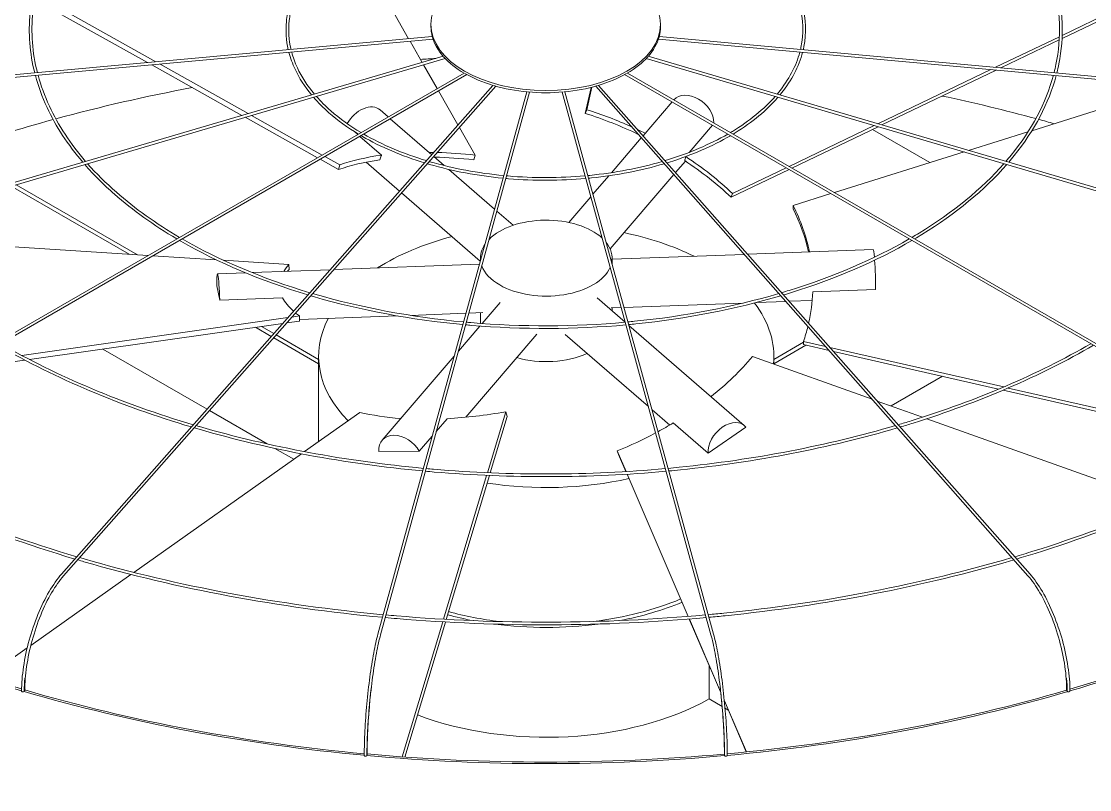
# Model space of a CAD drawing. Header units: millimetres. Extents: x -312439 to 477422, y -331570 to 212570.
# Drawn here: x 364267 to 365240, y 104824 to 105523 of the extents above; entities that cross this region are included whole.
import ezdxf

# ---------------------------------------------------------------- set-up
doc = ezdxf.new("R2010")
doc.units = ezdxf.units.MM

msp = doc.modelspace()

# ---------------------------------------------------------------- linework, layer by layer
at = {"color": 3, "linetype": 'Continuous', "lineweight": 0, "extrusion": (-1.11022e-16, 0.816497, 0.57735)}
for p, q in [((365347.589, 105571.281), (365214.431, 105507.373)), ((365214.549, 105510.223), (365340.399, 105570.623)), ((364280.293, 105547.511), (364389.765, 105486.154)), ((364382.127, 105485.455), (364279.421, 105543.02)), ((364619.726, 105507.182), (364607.411, 105528.679)), ((364640.07, 105518.32), (364640.07, 105520.32)), ((364849.055, 105518.32), (364849.055, 105520.32)), ((363787.626, 105431.092), (364641.283, 105509.153)), ((365701.499, 105431.092), (364847.841, 105509.153)), ((365153.989, 105481.158), (365212.054, 105509.026)), ((363787.849, 105428.653), (364642.007, 105506.76)), ((364632.111, 105485.564), (364621.065, 105504.845)), ((364847.118, 105506.76), (365701.276, 105428.653)), ((365211.911, 105506.164), (365158.878, 105480.711)), ((363881.052, 105264.621), (364651.233, 105491.189)), ((364653.071, 105489.177), (363881.743, 105262.272)), ((365607.381, 105262.272), (364836.054, 105489.177)), ((365608.073, 105264.621), (364837.892, 105491.189)), ((364468.045, 105437.3), (364385.9, 105483.34)), ((364393.538, 105484.039), (364473.871, 105439.014)), ((364645.76, 105461.738), (364633.363, 105483.379)), ((364058.939, 105122.937), (364670.276, 105475.893)), ((364672.753, 105474.494), (364060.164, 105120.816)), ((364816.372, 105474.494), (365428.961, 105120.816)), ((365430.186, 105122.937), (364818.848, 105475.893)), ((365046.825, 105429.726), (365149.685, 105479.092)), ((365154.573, 105478.645), (365050.434, 105428.665)), ((364696.496, 105464.753), (364303.84, 105019.83)), ((364305.676, 105018.209), (364699.099, 105464.001)), ((364780.576, 105439.16), (364785.96, 105462.928)), ((364786.547, 105463.075), (364781.907, 105442.592)), ((365183.448, 105018.209), (364790.026, 105464.001)), ((365185.285, 105019.83), (364792.629, 105464.753)), ((365316.011, 105463.883), (365187.029, 105423.476)), ((364591.835, 104965.268), (364727.233, 105458.827)), ((364729.712, 105458.604), (364594.197, 104964.62)), ((364664.683, 105428.707), (364646.978, 105459.613)), ((364894.928, 104964.62), (364759.413, 105458.604)), ((364761.892, 105458.827), (364897.29, 104965.268)), ((364593.71, 105442.428), (364601.149, 105435.982)), ((364780.576, 105439.16), (364781.907, 105442.592)), ((364859.468, 105449.613), (364833.121, 105418.871)), ((364536.741, 105398.796), (364471.032, 105435.625)), ((364476.858, 105437.339), (364541.118, 105401.323)), ((364603.107, 105434.284), (364640.788, 105401.631)), ((364570.512, 105422.576), (364573.477, 105420.006)), ((364680.408, 105401.259), (364665.969, 105426.462)), ((364896.261, 105428.37), (364875.136, 105403.722)), ((364966, 105390.935), (365043.527, 105428.143)), ((365047.136, 105427.082), (364968.642, 105389.41)), ((365094.264, 105394.416), (365041.975, 105424.605)), ((365183.424, 105422.347), (365129.42, 105405.429)), ((364575.436, 105418.308), (364595.165, 105401.211)), ((364831.512, 105416.993), (364804.308, 105385.251)), ((365125.216, 105404.112), (365007.208, 105367.144)), ((364555.978, 105388.014), (364539.227, 105397.403)), ((364543.603, 105399.93), (364557.214, 105392.301)), ((364555.978, 105388.014), (364557.214, 105392.301)), ((364581.125, 105394.827), (364611.53, 105368.478)), ((364642.64, 105400.026), (364652.22, 105391.724)), ((364679.172, 105396.972), (364680.408, 105401.259)), ((364871.601, 105395.825), (364862.664, 105385.396)), ((364656.242, 105388.239), (364697.953, 105352.093)), ((364801.876, 105382.414), (364787.467, 105365.601)), ((364861.054, 105383.518), (364803.087, 105315.882)), ((364965.967, 105388.126), (364913.254, 105362.827)), ((364914.584, 105366.259), (364963.325, 105389.651)), ((364257.916, 105372.932), (364365.264, 105310.955)), ((364373.053, 105310.458), (364262.506, 105374.282)), ((364613.381, 105366.874), (364684.985, 105304.823)), ((364785.542, 105363.356), (364765.486, 105339.954)), ((364913.254, 105362.827), (364914.584, 105366.259)), ((365004.032, 105366.149), (364969.689, 105355.39)), ((364969.594, 105352.433), (364969.689, 105355.39)), ((364700.005, 105350.315), (364714.941, 105337.371)), ((364382.672, 105309.844), (364124.668, 105326.301)), ((365042.53, 105315.224), (364928.328, 105310.991)), ((364444.707, 105305.888), (364387.084, 105309.563)), ((364510.819, 105301.671), (364451.35, 105305.464)), ((364685.1, 105307.459), (364685.1, 105305.242)), ((364925.165, 105310.874), (364804.891, 105306.416)), ((364804.891, 105307.459), (364804.891, 105302.085)), ((364477.252, 105294.272), (364548.368, 105296.908)), ((364510.914, 105297.004), (364510.819, 105301.671)), ((364551.746, 105297.033), (364684.195, 105301.942)), ((364445.823, 105293.108), (364471.3, 105294.052)), ((364447.863, 105269.179), (364445.231, 105282.186)), ((364987.532, 105276.796), (365044.76, 105278.917)), ((364505.091, 105271.3), (364447.863, 105269.179)), ((364686.633, 105247.949), (364702.978, 105267.02)), ((364816.794, 105249.108), (364791.251, 105271.243)), ((364924.345, 105266.598), (364815.73, 105262.572)), ((364962.976, 105268.03), (364936.249, 105267.039)), ((364987.055, 105268.922), (364966.139, 105268.147)), ((364621.521, 105255.374), (364671.932, 105257.242)), ((364674.498, 105257.338), (364687.419, 105257.816)), ((364685.1, 105257.73), (364685.1, 105248.06)), ((364813.216, 105262.479), (364804.21, 105262.145)), ((364804.891, 105262.17), (364804.891, 105259.423)), ((364267.672, 105218.894), (364509.912, 105253.332)), ((364505.188, 105247.98), (364274.659, 105215.206)), ((364520.397, 105250.142), (364508.924, 105248.511)), ((364513.647, 105253.864), (364520.302, 105254.81)), ((364520.397, 105250.142), (364520.302, 105254.81)), ((364520.367, 105251.625), (364609.262, 105254.92)), ((364925.237, 105155.133), (364820.244, 105246.117)), ((364480.435, 105244.461), (364494.775, 105236.181)), ((364497.114, 105238.831), (364485.994, 105245.251)), ((364537.822, 105215.329), (364499.278, 105237.582)), ((364664.997, 105222.704), (364684.652, 105245.637)), ((364671.709, 105162.59), (364736.551, 105238.247)), ((364837.968, 105172.251), (364762.295, 105237.828)), ((364496.94, 105234.932), (364537.822, 105211.329)), ((364979.148, 105230.905), (364952.169, 105215.329)), ((364952.169, 105211.329), (364981.374, 105228.19)), ((364979.077, 105228.713), (364979.172, 105231.67)), ((365002.356, 105223.407), (364979.077, 105228.713)), ((364979.172, 105231.67), (364999.066, 105227.135)), ((364436.312, 105169.935), (364341.453, 105224.702)), ((364537.822, 105140.46), (364537.822, 105218.222)), ((364595.62, 105141.754), (364661.262, 105218.345)), ((365041.483, 105179.071), (364932.777, 105217.898)), ((364952.169, 105210.972), (364952.169, 105218.222)), ((365003.156, 105226.203), (365161.324, 105190.148)), ((365156.746, 105188.213), (365006.446, 105222.475)), ((364270.506, 105214.616), (364206.99, 105205.586)), ((365105.55, 105199.883), (365058.794, 105172.889)), ((365165.383, 105189.223), (365405.139, 105134.569)), ((365402.405, 105132.214), (365160.839, 105187.28)), ((364491.085, 105138.312), (364438.476, 105168.686)), ((364857.356, 105155.45), (364841.3, 105169.364)), ((365087.505, 105162.634), (365046.254, 105177.367)), ((364575.406, 105167.082), (364524.914, 105131.316)), ((364644.969, 105149.694), (364654.921, 105161.307)), ((364691.446, 105112.122), (364708.084, 105167.608)), ((364709.414, 105163.416), (364694, 105112.013)), ((364709.414, 105163.416), (364708.084, 105167.608)), ((365306.515, 105084.41), (365091.28, 105161.286)), ((364860.631, 105157.406), (364892.427, 105129.852)), ((364892.427, 105129.852), (364926.621, 105153.672)), ((364629.489, 105131.632), (364641.233, 105145.335)), ((364522.142, 105129.353), (364369.68, 105021.36)), ((364515.164, 105124.41), (364498.1, 105134.262)), ((364592.662, 105131.486), (364629.489, 105131.632)), ((364809.583, 105132.082), (364817.704, 105113.166)), ((364810.819, 105128.745), (364809.583, 105132.082)), ((364817.511, 105113.155), (364810.819, 105128.745)), ((364874.117, 104981.299), (364818.538, 105110.763)), ((364818.73, 105110.775), (364874.307, 104981.314)), ((364651.46, 104978.776), (364690.72, 105109.702)), ((364693.274, 105109.592), (364654.004, 104978.631)), ((364367.053, 105019.499), (364275.932, 104954.954)), ((364613.881, 104853.454), (364650.737, 104976.364)), ((364653.281, 104976.219), (364616.413, 104853.271)), ((364903.812, 104912.126), (364875.136, 104978.924)), ((364875.327, 104978.94), (364903.745, 104912.742)), ((364272.607, 104952.599), (364234.369, 104925.514)), ((364893.211, 104936.82), (364893.211, 104906.144)), ((364905.067, 104899.3), (364893.211, 104906.144)), ((364907.062, 104905.015), (364927.276, 104857.93)), ((364927.087, 104857.911), (364907.12, 104904.421)), ((364910.72, 104896.036), (364907.728, 104897.763))]:
    msp.add_line(p, q, dxfattribs=at)
at = {"color": 3, "linetype": 'Continuous', "lineweight": 0}
msp.add_ellipse((364744.562, 105520.32), major_axis=(-104.492, 0), ratio=0.5773503, dxfattribs=at)
for centre, major_axis, ratio, start_param, end_param in [((364744.562, 105518.32), (-104.492, 0), 0.5773503, 0, 0.1535113), ((364744.562, 105518.32), (-104.492, 0), 0.5773503, 2.9880814, 3.1415927), ((364744.562, 105518.32), (-104.492, 0), 0.5773503, 0.160648, 0.4676706), ((364744.562, 105518.32), (-104.492, 0), 0.5773503, 2.6739221, 2.9809447), ((364744.995, 104887.896), (1046.319, 0), 0.5773503, 1.6670414, 1.6804349), ((364744.562, 105518.32), (-104.492, 0), 0.5773503, 0.4748072, 0.7818298), ((364744.562, 105518.32), (-104.492, 0), 0.5773503, 2.3597628, 2.6667854), ((364744.562, 105518.32), (-104.492, 0), 0.5773503, 0.7889665, 1.0959891), ((364744.562, 105518.32), (-104.492, 0), 0.5773503, 2.0456036, 2.3526262), ((364744.995, 104887.896), (1046.319, 0), 0.5773503, 1.8837836, 2.011527), ((364744.562, 105518.32), (-104.492, 0), 0.5773503, 1.1031258, 1.4101484), ((364744.562, 105518.32), (-104.492, 0), 0.5773503, 1.7314443, 2.0384669), ((364744.562, 105518.32), (-104.492, 0), 0.5773503, 1.417285, 1.7243076), ((364877.585, 105436.779), (-16.786, 14.386), 0.7318082, 3.6699438, 6.2554711), ((364744.995, 104887.896), (1046.319, 0), 0.5773503, 1.130862, 1.2191783), ((364579.232, 105425.721), (-14.478, -16.707), 0.6795002, 3.1415927, 5.0286029), ((364746.326, 105285.505), (226.18, -87.683), 0.6599286, 1.4881613, 1.6682566), ((364744.995, 104887.896), (1046.319, 0), 0.5773503, 2.0140949, 2.1104695), ((364744.995, 105282.073), (-226.18, 87.683), 0.6599286, 4.5960203, 4.8098493), ((364744.995, 104887.896), (1046.319, 0), 0.5773503, 1.1131529, 1.1282951), ((364746.326, 105285.505), (226.18, -87.683), 0.6599286, 1.4313751, 1.4630503), ((364746.231, 105286.36), (233.097, -67.167), 0.4130381, 2.1464748, 2.1667574), ((364746.231, 105286.36), (233.097, -67.167), 0.4130381, 1.9734725, 2.1313259), ((364744.995, 105282.073), (-233.097, 67.167), 0.4130381, 5.5322338, 5.7668797), ((364746.231, 105286.36), (233.097, -67.167), 0.4130381, 2.3883661, 2.625287), ((364744.995, 105282.073), (-233.097, 67.167), 0.4130381, 5.1150651, 5.2783752), ((364744.995, 105282.073), (-226.18, 87.683), 0.6599286, 4.1580347, 4.3926806), ((364746.326, 105285.505), (226.18, -87.683), 0.6599286, 1.0164421, 1.2530373), ((364745.091, 105285.03), (242.456, -7.798), 0.7970998, 0.1858303, 0.4126405), ((364744.995, 105282.073), (242.456, -7.798), 0.7970998, 0.2011592, 0.4126405), ((364744.995, 105307.459), (-59.895, 0), 0.5773503, 3.6975642, 5.7657541), ((364744.995, 105218.222), (-207.174, 0), 0.5773503, 5.1390255, 5.5473764), ((364744.995, 105218.222), (-207.174, 0), 0.5773503, 4.0056173, 4.3639083), ((364744.995, 105307.459), (-59.895, 0), 0.5773503, 5.9143237, 6.3378876), ((364744.995, 105307.459), (-59.895, 0), 0.5773503, 3.0271992, 3.5701453), ((365043.349, 105293.131), (-0.819, 22.092), 0.052308, 5.4628496, 6.2831853), ((365043.349, 105293.131), (-0.819, 22.092), 0.052308, 4.0115521, 5.3108302), ((364446.642, 105271.015), (-0.819, 22.092), 0.052308, 4.627231, 7.3219197), ((364744.9, 105286.74), (-242.531, -4.942), 0.3033188, 6.0121998, 6.0991403), ((364744.995, 105282.073), (-242.531, -4.942), 0.3033188, 6.0121998, 6.0333648), ((364744.995, 105307.459), (-59.895, 0), 0.5773503, 0.203272, 0.7853982), ((364744.995, 105307.459), (-59.895, 0), 0.5773503, 0.7853982, 2.8997804), ((364745.091, 105285.03), (242.456, -7.798), 0.7970998, 6.1314577, 6.2809322), ((364744.9, 105286.74), (-242.531, -4.942), 0.3033188, 0.1439081, 0.3176772), ((364744.995, 105218.222), (-207.174, 0), 0.5773503, 3.0820412, 3.5578377), ((364744.9, 105286.74), (-242.531, -4.942), 0.3033188, 0.3410328, 0.380829), ((364744.995, 105218.222), (-207.174, 0), 0.5773503, 5.9916984, 6.7971365), ((364745.091, 105285.03), (242.456, -7.798), 0.7970998, 6.0440113, 6.1160423), ((364744.995, 105247.837), (-59.895, 0), 0.5773503, 1.1079301, 2.2384698), ((364743.76, 105285.41), (-227.492, -84.221), 0.6873805, 2.0215883, 2.2576377), ((364743.665, 105286.265), (-231.216, -73.381), 0.44049, 0.6270831, 0.8355619), ((364743.665, 105286.265), (-231.216, -73.381), 0.44049, 1.0419768, 1.2788977), ((364910.759, 105138.425), (14.478, 16.707), 0.6795002, 6.1494963, 8.844185), ((364743.76, 105285.41), (-227.492, -84.221), 0.6873805, 1.7758456, 1.8427441), ((364612.406, 105127.367), (16.786, -14.386), 0.7318082, 1.0914656, 3.7861543), ((364743.76, 105285.41), (-227.492, -84.221), 0.6873805, 1.6058232, 1.7653772), ((364744.995, 105218.222), (-207.174, 0), 0.5773503, 1.308179, 1.9425337), ((364744.995, 105452.785), (-1048.768, 0), 0.5773503, 0.786566, 1.0980809), ((364744.995, 105452.785), (-1046.319, 0), 0.5773503, 0.7858784, 1.0968994), ((364744.995, 105452.785), (-1046.319, 0), 0.5773503, 2.0437673, 2.3546001), ((364744.995, 105452.785), (-1048.768, 0), 0.5773503, 2.042585, 2.3545985), ((364744.995, 105093.717), (-207.174, 0), 0.5773503, 1.7781666, 2.202298), ((364744.995, 105093.717), (-212.072, 0), 0.5773503, 1.8906368, 2.1928598), ((364744.995, 105093.717), (-207.174, 0), 0.5773503, 1.1273967, 1.3646095), ((364744.995, 105093.717), (-212.072, 0), 0.5773503, 1.1338333, 1.2521394), ((364744.995, 105093.717), (-212.072, 0), 0.5773503, 1.3476903, 1.7950904), ((364268.71, 104913.34), (-1.225, 0), 0.5773503, 0, 3.1415927), ((364744.995, 105452.785), (-1048.768, 0), 0.5773503, 1.1005445, 1.4122086), ((364269.266, 104913.97), (-1.225, -0.011), 0.5885883, 2.6652649, 3.1415927), ((364744.995, 105452.785), (-1046.319, 0), 0.5773503, 1.1001053, 1.4118373), ((364744.995, 104993.717), (-212.072, 0), 0.5773503, 0.9859412, 2.344644), ((364744.995, 105452.785), (-1046.319, 0), 0.5773503, 1.7289175, 2.0405571), ((364744.995, 105452.785), (-1048.768, 0), 0.5773503, 1.7285463, 2.0403835), ((365219.859, 104913.97), (-1.225, 0.011), 0.5885883, 0, 0.4763277), ((365220.415, 104913.34), (-1.225, 0), 0.5773503, 0, 3.1415927), ((364744.995, 104889.896), (-1048.768, 0), 0.5773503, 0, 1.8377907), ((364580.595, 104854.832), (-1.225, 0), 0.5773503, 0, 3.1415927), ((364744.995, 105452.785), (-1048.768, 0), 0.5773503, 1.414536, 1.7262606), ((364580.786, 104855.531), (-1.225, -0.004), 0.5898153, 2.9827557, 3.1415927), ((364744.995, 105452.785), (-1046.319, 0), 0.5773503, 1.4143889, 1.7263657), ((364908.339, 104855.531), (-1.225, 0.004), 0.5898153, 0, 0.1588369), ((364908.53, 104854.832), (-1.225, 0), 0.5773503, 0, 3.1415927)]:
    msp.add_ellipse(centre, major_axis=major_axis, ratio=ratio, start_param=start_param, end_param=end_param, dxfattribs=at)
for points, knots in [([(364280.467, 105558.576), (364277.882, 105549.281), (364276.131, 105539.905), (364273.472, 105512.334), (364274.879, 105494.061), (364279.415, 105476.063)], [5.33857876, 5.33857876, 5.33857876, 5.33857876, 5.44216339, 5.44216339, 5.64226325, 5.64226325, 5.64226325, 5.64226325]), ([(364282.947, 105558.349), (364280.442, 105549.434), (364278.717, 105540.449), (364275.865, 105513.039), (364277.242, 105494.532), (364281.884, 105476.289)], [5.33695959, 5.33695959, 5.33695959, 5.33695959, 5.4377902, 5.4377902, 5.64366515, 5.64366515, 5.64366515, 5.64366515]), ([(365207.241, 105476.289), (365207.857, 105478.711), (365208.416, 105481.139), (365214.042, 105508.412), (365213.118, 105533.649), (365206.178, 105558.349)], [2.21031648, 2.21031648, 2.21031648, 2.21031648, 2.2376556, 2.2376556, 2.51702204, 2.51702204, 2.51702204, 2.51702204]), ([(365209.71, 105476.063), (365210.404, 105478.815), (365211.024, 105481.574), (365216.458, 105509.003), (365215.473, 105534.07), (365208.658, 105558.576)], [2.21171838, 2.21171838, 2.21171838, 2.21171838, 2.2423156, 2.2423156, 2.51540287, 2.51540287, 2.51540287, 2.51540287]), ([(364511.264, 105537.471), (364509.888, 105532.587), (364508.967, 105527.657), (364507.717, 105514.19), (364508.301, 105505.624), (364510.247, 105497.171)], [5.3364938, 5.3364938, 5.3364938, 5.3364938, 5.4442677, 5.4442677, 5.62992042, 5.62992042, 5.62992042, 5.62992042]), ([(364513.747, 105537.244), (364512.451, 105532.74), (364511.555, 105528.2), (364510.119, 105514.895), (364510.67, 105506.093), (364512.71, 105497.396)], [5.33318083, 5.33318083, 5.33318083, 5.33318083, 5.43554784, 5.43554784, 5.63236685, 5.63236685, 5.63236685, 5.63236685]), ([(364976.415, 105497.396), (364976.557, 105498.001), (364976.692, 105498.606), (364979.478, 105511.847), (364978.993, 105524.682), (364975.378, 105537.244)], [2.22161479, 2.22161479, 2.22161479, 2.22161479, 2.23529773, 2.23529773, 2.5208008, 2.5208008, 2.5208008, 2.5208008]), ([(364978.878, 105497.171), (364979.093, 105498.106), (364979.291, 105499.041), (364981.892, 105512.438), (364981.346, 105525.104), (364977.861, 105537.471)], [2.22406122, 2.22406122, 2.22406122, 2.22406122, 2.24458781, 2.24458781, 2.51748783, 2.51748783, 2.51748783, 2.51748783]), ([(364510.838, 105494.765), (364512.186, 105489.61), (364514.04, 105484.502), (364520.166, 105471.381), (364525.226, 105463.499), (364531.473, 105455.959)], [5.64755585, 5.64755585, 5.64755585, 5.64755585, 5.76109397, 5.76109397, 5.94399378, 5.94399378, 5.94399378, 5.94399378]), ([(364513.312, 105494.991), (364514.585, 105490.219), (364516.306, 105485.483), (364522.299, 105472.529), (364527.517, 105464.446), (364534.036, 105456.713)], [5.65052869, 5.65052869, 5.65052869, 5.65052869, 5.7587975, 5.7587975, 5.95067457, 5.95067457, 5.95067457, 5.95067457]), ([(364955.089, 105456.713), (364955.499, 105457.198), (364955.903, 105457.685), (364965.844, 105469.85), (364972.427, 105482.292), (364975.813, 105494.991)], [1.90330706, 1.90330706, 1.90330706, 1.90330706, 1.91535054, 1.91535054, 2.20345294, 2.20345294, 2.20345294, 2.20345294]), ([(364957.652, 105455.959), (364958.151, 105456.562), (364958.644, 105457.167), (364968.461, 105469.475), (364974.942, 105481.969), (364978.286, 105494.765)], [1.90998785, 1.90998785, 1.90998785, 1.90998785, 1.92461805, 1.92461805, 2.20642578, 2.20642578, 2.20642578, 2.20642578]), ([(364280.039, 105473.66), (364282.67, 105463.835), (364286.232, 105454.096), (364298.704, 105427.327), (364309.621, 105410.622), (364323.236, 105394.701)], [5.65117314, 5.65117314, 5.65117314, 5.65117314, 5.76056165, 5.76056165, 5.95641101, 5.95641101, 5.95641101, 5.95641101]), ([(364282.515, 105473.887), (364285.069, 105464.444), (364288.498, 105455.076), (364300.833, 105428.478), (364311.914, 105411.572), (364325.814, 105395.459)], [5.65270674, 5.65270674, 5.65270674, 5.65270674, 5.75941107, 5.75941107, 5.95986531, 5.95986531, 5.95986531, 5.95986531]), ([(365163.311, 105395.459), (365164.945, 105397.352), (365166.539, 105399.257), (365186.821, 105424.225), (365199.821, 105448.789), (365206.61, 105473.887)], [1.89411633, 1.89411633, 1.89411633, 1.89411633, 1.91767172, 1.91767172, 2.20127489, 2.20127489, 2.20127489, 2.20127489]), ([(365165.889, 105394.701), (365167.609, 105396.713), (365169.287, 105398.737), (365189.441, 105423.851), (365202.339, 105448.466), (365209.086, 105473.66)], [1.89757062, 1.89757062, 1.89757062, 1.89757062, 1.92232038, 1.92232038, 2.20280849, 2.20280849, 2.20280849, 2.20280849]), ([(364533.203, 105453.915), (364537.409, 105449.048), (364542.113, 105444.331), (364555.183, 105432.859), (364564.172, 105426.348), (364574.099, 105420.365)], [5.96059269, 5.96059269, 5.96059269, 5.96059269, 6.07963573, 6.07963573, 6.26166654, 6.26166654, 6.26166654, 6.26166654]), ([(364535.79, 105454.675), (364539.752, 105450.17), (364544.158, 105445.789), (364557.048, 105434.491), (364566.285, 105427.852), (364576.527, 105421.766)], [5.96759118, 5.96759118, 5.96759118, 5.96759118, 6.08028721, 6.08028721, 6.2688318, 6.2688318, 6.2688318, 6.2688318]), ([(364912.598, 105421.766), (364913.2, 105422.124), (364913.799, 105422.484), (364929.973, 105432.31), (364943.134, 105443.075), (364953.335, 105454.675)], [1.58514983, 1.58514983, 1.58514983, 1.58514983, 1.59623363, 1.59623363, 1.88639046, 1.88639046, 1.88639046, 1.88639046]), ([(364915.026, 105420.365), (364915.649, 105420.741), (364916.269, 105421.118), (364932.493, 105431.124), (364945.689, 105442.074), (364955.922, 105453.915)], [1.59231509, 1.59231509, 1.59231509, 1.59231509, 1.60374823, 1.60374823, 1.89338894, 1.89338894, 1.89338894, 1.89338894]), ([(364853.149, 105396.177), (364853.84, 105396.385), (364854.528, 105396.596), (364875.408, 105403.051), (364893.989, 105411.012), (364910.166, 105420.342)], [1.26704568, 1.26704568, 1.26704568, 1.26704568, 1.27702015, 1.27702015, 1.57033656, 1.57033656, 1.57033656, 1.57033656]), ([(364854.931, 105394.158), (364855.681, 105394.387), (364856.428, 105394.619), (364877.552, 105401.243), (364896.298, 105409.382), (364912.611, 105418.93)], [1.2721863, 1.2721863, 1.2721863, 1.2721863, 1.28296235, 1.28296235, 1.57766606, 1.57766606, 1.57766606, 1.57766606]), ([(364324.995, 105392.665), (364333.128, 105383.352), (364342.186, 105374.314), (364368.713, 105351.041), (364387.744, 105337.408), (364408.848, 105324.957)], [5.96477618, 5.96477618, 5.96477618, 5.96477618, 6.07982648, 6.07982648, 6.27236179, 6.27236179, 6.27236179, 6.27236179]), ([(364327.585, 105393.427), (364335.473, 105384.474), (364344.231, 105375.772), (364370.578, 105352.674), (364389.86, 105338.915), (364411.287, 105326.365)], [5.96830968, 5.96830968, 5.96830968, 5.96830968, 6.08015414, 6.08015414, 6.276006, 6.276006, 6.276006, 6.276006]), ([(364595.165, 105401.211), (364595.075, 105401.018), (364594.986, 105400.825), (364594.333, 105399.354), (364593.872, 105398.084), (364593.522, 105396.869)], [52.4705624, 52.4705624, 52.4705624, 52.4705624, 52.7274285, 52.7274285, 54.4283153, 54.4283153, 54.4283153, 54.4283153]), ([(364636.775, 105393.381), (364637.47, 105393.175), (364638.168, 105392.971), (364659.89, 105386.686), (364682.485, 105382.435), (364705.663, 105380.198)], [0.31094169, 0.31094169, 0.31094169, 0.31094169, 0.32087906, 0.32087906, 0.61973139, 0.61973139, 0.61973139, 0.61973139]), ([(364638.563, 105395.408), (364638.768, 105395.348), (364638.973, 105395.288), (364660.276, 105389.098), (364683.001, 105384.821), (364706.32, 105382.595)], [0.31617539, 0.31617539, 0.31617539, 0.31617539, 0.31911145, 0.31911145, 0.62155772, 0.62155772, 0.62155772, 0.62155772]), ([(364782.805, 105382.595), (364783.456, 105382.657), (364784.106, 105382.721), (364807.618, 105385.083), (364829.878, 105389.354), (364850.561, 105395.408)], [0.94923861, 0.94923861, 0.94923861, 0.94923861, 0.95768157, 0.95768157, 1.25462094, 1.25462094, 1.25462094, 1.25462094]), ([(364783.462, 105380.198), (364784.334, 105380.282), (364785.204, 105380.369), (364809.107, 105382.836), (364831.523, 105387.206), (364852.35, 105393.381)], [0.95106494, 0.95106494, 0.95106494, 0.95106494, 0.96230199, 0.96230199, 1.25985464, 1.25985464, 1.25985464, 1.25985464]), ([(364871.889, 105399.874), (364871.873, 105399.72), (364871.854, 105399.567), (364871.673, 105398.265), (364871.391, 105397.188), (364871.014, 105396.215)], [25.2897113, 25.2897113, 25.2897113, 25.2897113, 25.5132708, 25.5132708, 27.2141577, 27.2141577, 27.2141577, 27.2141577]), ([(365077.838, 105326.365), (365080.041, 105327.655), (365082.222, 105328.958), (365115.188, 105349.061), (365141.261, 105370.408), (365161.54, 105393.427)], [1.57797563, 1.57797563, 1.57797563, 1.57797563, 1.59811306, 1.59811306, 1.88567196, 1.88567196, 1.88567196, 1.88567196]), ([(365080.277, 105324.957), (365082.498, 105326.267), (365084.696, 105327.591), (365117.709, 105347.875), (365143.819, 105369.407), (365164.13, 105392.665)], [1.58161984, 1.58161984, 1.58161984, 1.58161984, 1.60188238, 1.60188238, 1.88920546, 1.88920546, 1.88920546, 1.88920546]), ([(364708.798, 105382.367), (364709.267, 105382.325), (364709.737, 105382.284), (364733.414, 105380.259), (364757.141, 105380.3), (364780.327, 105382.367)], [0.63225837, 0.63225837, 0.63225837, 0.63225837, 0.63833786, 0.63833786, 0.93853796, 0.93853796, 0.93853796, 0.93853796]), ([(364708.139, 105379.966), (364709.016, 105379.887), (364709.893, 105379.811), (364734.022, 105377.794), (364757.774, 105377.872), (364780.986, 105379.966)], [0.63036629, 0.63036629, 0.63036629, 0.63036629, 0.64164836, 0.64164836, 0.94043004, 0.94043004, 0.94043004, 0.94043004]), ([(364959.238, 105275.967), (364961.547, 105276.655), (364963.846, 105277.354), (365006.264, 105290.515), (365043.205, 105306.368), (365075.397, 105324.946)], [1.26184808, 1.26184808, 1.26184808, 1.26184808, 1.2785075, 1.2785075, 1.57056634, 1.57056634, 1.57056634, 1.57056634]), ([(364961.023, 105273.944), (364963.39, 105274.654), (364965.747, 105275.376), (365008.409, 105288.707), (365045.514, 105304.737), (365077.845, 105323.533)], [1.26445102, 1.26445102, 1.26445102, 1.26445102, 1.28148809, 1.28148809, 1.57425168, 1.57425168, 1.57425168, 1.57425168]), ([(364532.478, 105275.201), (364533.088, 105275.022), (364533.699, 105274.844), (364576.87, 105262.313), (364622.727, 105253.739), (364669.765, 105249.343)], [0.31516865, 0.31516865, 0.31516865, 0.31516865, 0.31955549, 0.31955549, 0.62493256, 0.62493256, 0.62493256, 0.62493256]), ([(364819.36, 105249.343), (364821.358, 105249.53), (364823.355, 105249.724), (364870.965, 105254.54), (364915.376, 105263.09), (364956.647, 105275.201)], [0.94586376, 0.94586376, 0.94586376, 0.94586376, 0.95883914, 0.95883914, 1.25562767, 1.25562767, 1.25562767, 1.25562767]), ([(364530.689, 105273.174), (364531.79, 105272.849), (364532.894, 105272.526), (364576.484, 105259.902), (364622.21, 105251.353), (364669.107, 105246.945)], [0.31254232, 0.31254232, 0.31254232, 0.31254232, 0.32044212, 0.32044212, 0.62400466, 0.62400466, 0.62400466, 0.62400466]), ([(364820.017, 105246.945), (364822.237, 105247.153), (364824.453, 105247.371), (364872.454, 105252.293), (364917.022, 105260.942), (364958.436, 105273.174)], [0.94679167, 0.94679167, 0.94679167, 0.94679167, 0.96115673, 0.96115673, 1.25825401, 1.25825401, 1.25825401, 1.25825401]), ([(364671.585, 105246.716), (364673.36, 105246.555), (364675.137, 105246.399), (364723.478, 105242.336), (364771.058, 105242.494), (364817.54, 105246.716)], [0.62934726, 0.62934726, 0.62934726, 0.62934726, 0.64082853, 0.64082853, 0.94144907, 0.94144907, 0.94144907, 0.94144907]), ([(364672.243, 105249.116), (364673.611, 105248.992), (364674.981, 105248.872), (364722.87, 105244.8), (364770.426, 105244.922), (364816.882, 105249.116)], [0.63029171, 0.63029171, 0.63029171, 0.63029171, 0.639168, 0.639168, 0.94050462, 0.94050462, 0.94050462, 0.94050462]), ([(365065.324, 105155.759), (365069.254, 105156.925), (365073.165, 105158.113), (365137.12, 105177.979), (365192.42, 105201.724), (365240.629, 105229.549)], [1.26011258, 1.26011258, 1.26011258, 1.26011258, 1.27900443, 1.27900443, 1.57064298, 1.57064298, 1.57064298, 1.57064298]), ([(365067.111, 105153.735), (365071.098, 105154.923), (365075.066, 105156.133), (365139.265, 105176.171), (365194.73, 105200.093), (365243.077, 105228.136)], [1.26185517, 1.26185517, 1.26185517, 1.26185517, 1.28099361, 1.28099361, 1.57310448, 1.57310448, 1.57310448, 1.57310448]), ([(364424.604, 105152.967), (364426.11, 105152.523), (364427.62, 105152.082), (364493.077, 105133.117), (364561.936, 105120.272), (364632.553, 105113.694)], [0.31307947, 0.31307947, 0.31307947, 0.31307947, 0.32029533, 0.32029533, 0.62543807, 0.62543807, 0.62543807, 0.62543807]), ([(364426.393, 105154.994), (364427.408, 105154.696), (364428.425, 105154.399), (364493.463, 105135.528), (364562.452, 105122.658), (364633.211, 105116.093)], [0.31483249, 0.31483249, 0.31483249, 0.31483249, 0.31970361, 0.31970361, 0.62605998, 0.62605998, 0.62605998, 0.62605998]), ([(364855.914, 105116.093), (364859.261, 105116.403), (364862.603, 105116.728), (364934.312, 105123.998), (365000.875, 105136.827), (365062.732, 105154.994)], [0.94473635, 0.94473635, 0.94473635, 0.94473635, 0.95922573, 0.95922573, 1.25596384, 1.25596384, 1.25596384, 1.25596384]), ([(364856.572, 105113.694), (364860.139, 105114.026), (364863.702, 105114.374), (364935.801, 105121.75), (365002.52, 105134.679), (365064.521, 105152.967)], [0.94535825, 0.94535825, 0.94535825, 0.94535825, 0.96077243, 0.96077243, 1.25771685, 1.25771685, 1.25771685, 1.25771685]), ([(365171.378, 105035.588), (365176.939, 105037.235), (365182.472, 105038.913), (365267.959, 105065.484), (365341.605, 105097.113), (365405.821, 105134.175)], [1.2592057, 1.2592057, 1.2592057, 1.2592057, 1.27925311, 1.27925311, 1.57062122, 1.57062122, 1.57062122, 1.57062122]), ([(365173.165, 105033.563), (365178.784, 105035.232), (365184.374, 105036.934), (365270.105, 105063.676), (365343.916, 105095.482), (365408.27, 105132.762)], [1.26051547, 1.26051547, 1.26051547, 1.26051547, 1.28074579, 1.28074579, 1.57246924, 1.57246924, 1.57246924, 1.57246924]), ([(364635.03, 105113.466), (364637.704, 105113.222), (364640.38, 105112.988), (364712.934, 105106.878), (364784.342, 105107.116), (364854.095, 105113.466)], [0.62900543, 0.62900543, 0.62900543, 0.62900543, 0.64055333, 0.64055333, 0.9417909, 0.9417909, 0.9417909, 0.9417909]), ([(364635.688, 105115.865), (364637.956, 105115.66), (364640.224, 105115.461), (364712.326, 105109.342), (364783.71, 105109.544), (364853.437, 105115.865)], [0.62963471, 0.62963471, 0.62963471, 0.62963471, 0.63944513, 0.63944513, 0.94116162, 0.94116162, 0.94116162, 0.94116162]), ([(364318.551, 105032.797), (364320.452, 105032.236), (364322.357, 105031.68), (364409.675, 105006.377), (364501.67, 104989.235), (364596.01, 104980.488)], [0.31338723, 0.31338723, 0.31338723, 0.31338723, 0.32022171, 0.32022171, 0.62616974, 0.62616974, 0.62616974, 0.62616974]), ([(364320.339, 105034.824), (364321.749, 105034.409), (364323.161, 105033.997), (364410.06, 105008.788), (364502.186, 104991.621), (364596.668, 104982.887)], [0.31470286, 0.31470286, 0.31470286, 0.31470286, 0.31977769, 0.31977769, 0.62663744, 0.62663744, 0.62663744, 0.62663744]), ([(364892.456, 104982.887), (364897.155, 104983.321), (364901.848, 104983.776), (364997.647, 104993.5), (365086.35, 105010.606), (365168.786, 105034.824)], [0.94415889, 0.94415889, 0.94415889, 0.94415889, 0.95941916, 0.95941916, 1.25609347, 1.25609347, 1.25609347, 1.25609347]), ([(364893.115, 104980.488), (364898.034, 104980.944), (364902.947, 104981.423), (364999.136, 104991.252), (365087.995, 105008.458), (365170.574, 105032.797)], [0.94462658, 0.94462658, 0.94462658, 0.94462658, 0.9605798, 0.9605798, 1.2574091, 1.2574091, 1.2574091, 1.2574091]), ([(364267.485, 104913.34), (364267.485, 104920.2), (364268.088, 104927.723), (364270.437, 104943.386), (364272.182, 104951.523), (364276.646, 104967.628), (364279.363, 104975.594), (364285.509, 104990.591), (364288.937, 104997.618), (364296.183, 105010.062), (364299.998, 105015.477), (364303.84, 105019.83)], [4.712389, 4.712389, 4.712389, 4.712389, 5.0265482, 5.0265482, 5.3407075, 5.3407075, 5.6548668, 5.6548668, 5.969026, 5.969026, 6.2831853, 6.2831853, 6.2831853, 6.2831853]), ([(364305.676, 105018.209), (364302.02, 105014.066), (364298.339, 105008.849), (364291.296, 104996.746), (364287.937, 104989.85), (364281.919, 104975.108), (364279.259, 104967.264), (364274.912, 104951.426), (364273.224, 104943.433), (364270.989, 104928.108), (364270.442, 104920.777), (364270.489, 104914.096), (364270.49, 104914.038), (364270.49, 104913.98)], [0, 0, 0, 0, 0.3146448, 0.3146448, 0.6317673, 0.6317673, 0.9490354, 0.9490354, 1.2663034, 1.2663034, 1.5835715, 1.5835715, 1.5863402, 1.5863402, 1.5863402, 1.5863402]), ([(365183.448, 105018.209), (365187.105, 105014.066), (365190.786, 105008.849), (365197.829, 104996.746), (365201.188, 104989.85), (365207.206, 104975.108), (365209.866, 104967.264), (365214.213, 104951.426), (365215.901, 104943.433), (365218.136, 104928.108), (365218.683, 104920.777), (365218.635, 104914.096), (365218.635, 104914.038), (365218.635, 104913.98)], [6.2831853, 6.2831853, 6.2831853, 6.2831853, 6.5978301, 6.5978301, 6.9149527, 6.9149527, 7.2322207, 7.2322207, 7.5494887, 7.5494887, 7.8667568, 7.8667568, 7.8695255, 7.8695255, 7.8695255, 7.8695255]), ([(365221.64, 104913.34), (365221.64, 104920.2), (365221.037, 104927.723), (365218.688, 104943.386), (365216.942, 104951.523), (365212.479, 104967.628), (365209.762, 104975.594), (365203.616, 104990.591), (365200.187, 104997.618), (365192.942, 105010.062), (365189.127, 105015.477), (365185.285, 105019.83)], [4.712389, 4.712389, 4.712389, 4.712389, 5.0265482, 5.0265482, 5.3407075, 5.3407075, 5.6548668, 5.6548668, 5.969026, 5.969026, 6.2831853, 6.2831853, 6.2831853, 6.2831853]), ([(364598.488, 104980.26), (364602.056, 104979.935), (364605.628, 104979.622), (364702.385, 104971.465), (364797.618, 104971.783), (364890.637, 104980.26)], [0.62884738, 0.62884738, 0.62884738, 0.62884738, 0.64041536, 0.64041536, 0.94194895, 0.94194895, 0.94194895, 0.94194895]), ([(364599.146, 104982.66), (364602.308, 104982.373), (364605.472, 104982.095), (364701.777, 104973.929), (364796.986, 104974.211), (364889.979, 104982.66)], [0.62931922, 0.62931922, 0.62931922, 0.62931922, 0.63958377, 0.63958377, 0.94147711, 0.94147711, 0.94147711, 0.94147711]), ([(364579.37, 104854.832), (364579.37, 104861.646), (364579.577, 104869.205), (364580.382, 104885.085), (364580.981, 104893.404), (364582.514, 104909.996), (364583.446, 104918.266), (364585.556, 104933.956), (364586.732, 104941.372), (364589.216, 104954.637), (364590.522, 104960.481), (364591.835, 104965.268)], [4.712389, 4.712389, 4.712389, 4.712389, 5.0265482, 5.0265482, 5.3407075, 5.3407075, 5.6548668, 5.6548668, 5.969026, 5.969026, 6.2831853, 6.2831853, 6.2831853, 6.2831853]), ([(364594.197, 104964.62), (364592.924, 104959.98), (364591.645, 104954.258), (364589.202, 104941.196), (364588.04, 104933.848), (364585.958, 104918.295), (364585.039, 104910.094), (364583.537, 104893.657), (364582.954, 104885.426), (364582.182, 104869.757), (364581.993, 104862.322), (364582.011, 104855.618), (364582.011, 104855.576), (364582.011, 104855.534)], [0, 0, 0, 0, 0.3152669, 0.3152669, 0.6325349, 0.6325349, 0.949803, 0.949803, 1.267071, 1.267071, 1.584339, 1.584339, 1.5863402, 1.5863402, 1.5863402, 1.5863402]), ([(364894.928, 104964.62), (364896.201, 104959.98), (364897.48, 104954.258), (364899.923, 104941.196), (364901.085, 104933.848), (364903.167, 104918.295), (364904.086, 104910.094), (364905.588, 104893.657), (364906.171, 104885.426), (364906.943, 104869.757), (364907.132, 104862.322), (364907.114, 104855.618), (364907.114, 104855.576), (364907.114, 104855.534)], [6.2831853, 6.2831853, 6.2831853, 6.2831853, 6.5984522, 6.5984522, 6.9157202, 6.9157202, 7.2329883, 7.2329883, 7.5502563, 7.5502563, 7.8675244, 7.8675244, 7.8695255, 7.8695255, 7.8695255, 7.8695255]), ([(364909.755, 104854.832), (364909.755, 104861.646), (364909.548, 104869.205), (364908.742, 104885.085), (364908.143, 104893.404), (364906.611, 104909.996), (364905.678, 104918.266), (364903.569, 104933.956), (364902.393, 104941.372), (364899.909, 104954.637), (364898.603, 104960.481), (364897.29, 104965.268)], [4.712389, 4.712389, 4.712389, 4.712389, 5.0265482, 5.0265482, 5.3407075, 5.3407075, 5.6548668, 5.6548668, 5.969026, 5.969026, 6.2831853, 6.2831853, 6.2831853, 6.2831853]), ([(364581.819, 104854.832), (364581.819, 104861.597), (364582.025, 104869.117), (364582.827, 104884.925), (364583.424, 104893.212), (364584.685, 104906.871), (364585.254, 104912.256), (364585.881, 104917.517)], [4.71238898, 4.71238898, 4.71238898, 4.71238898, 5.02654825, 5.02654825, 5.34070751, 5.34070751, 5.54584713, 5.54584713, 5.54584713, 5.54584713]), ([(364907.305, 104854.832), (364907.305, 104861.597), (364907.1, 104869.117), (364906.298, 104884.925), (364905.701, 104893.212), (364904.44, 104906.871), (364903.871, 104912.256), (364903.244, 104917.517)], [4.71238898, 4.71238898, 4.71238898, 4.71238898, 5.02654825, 5.02654825, 5.34070751, 5.34070751, 5.54584713, 5.54584713, 5.54584713, 5.54584713])]:
    msp.add_open_spline(points, degree=3, knots=knots, dxfattribs=at)
for points in [[(364576.514, 105418.93), (364576.894, 105418.708), (364577.276, 105418.486), (364577.659, 105418.265)], [(364577.659, 105418.265), (364594.302, 105408.656), (364613.426, 105400.504), (364634.194, 105394.158)], [(364578.959, 105420.342), (364595.686, 105410.694), (364614.985, 105402.512), (364635.975, 105396.177)], [(364413.728, 105324.946), (364447.757, 105305.308), (364487.095, 105288.718), (364529.887, 105275.967)], [(364411.28, 105323.533), (364411.662, 105323.311), (364412.044, 105323.089), (364412.427, 105322.868)], [(364412.427, 105322.868), (364446.374, 105303.269), (364485.534, 105286.709), (364528.102, 105273.944)], [(364247.195, 105227.472), (364298.446, 105197.882), (364357.645, 105172.916), (364422.014, 105153.735)], [(364248.496, 105229.549), (364299.828, 105199.922), (364359.206, 105174.925), (364423.801, 105155.759)], [(364081.963, 105132.121), (364150.525, 105092.536), (364229.776, 105059.16), (364315.96, 105033.563)], [(364083.304, 105134.175), (364151.938, 105094.563), (364231.353, 105061.165), (364317.747, 105035.588)], [(364269.934, 104913.34), (364269.934, 104917.101), (364270.119, 104921.077), (364270.486, 104925.205)], [(365219.19, 104913.34), (365219.19, 104917.101), (365219.006, 104921.077), (365218.639, 104925.205)]]:
    msp.add_open_spline(points, degree=3, dxfattribs=at)

doc.saveas('drawing.dxf')
